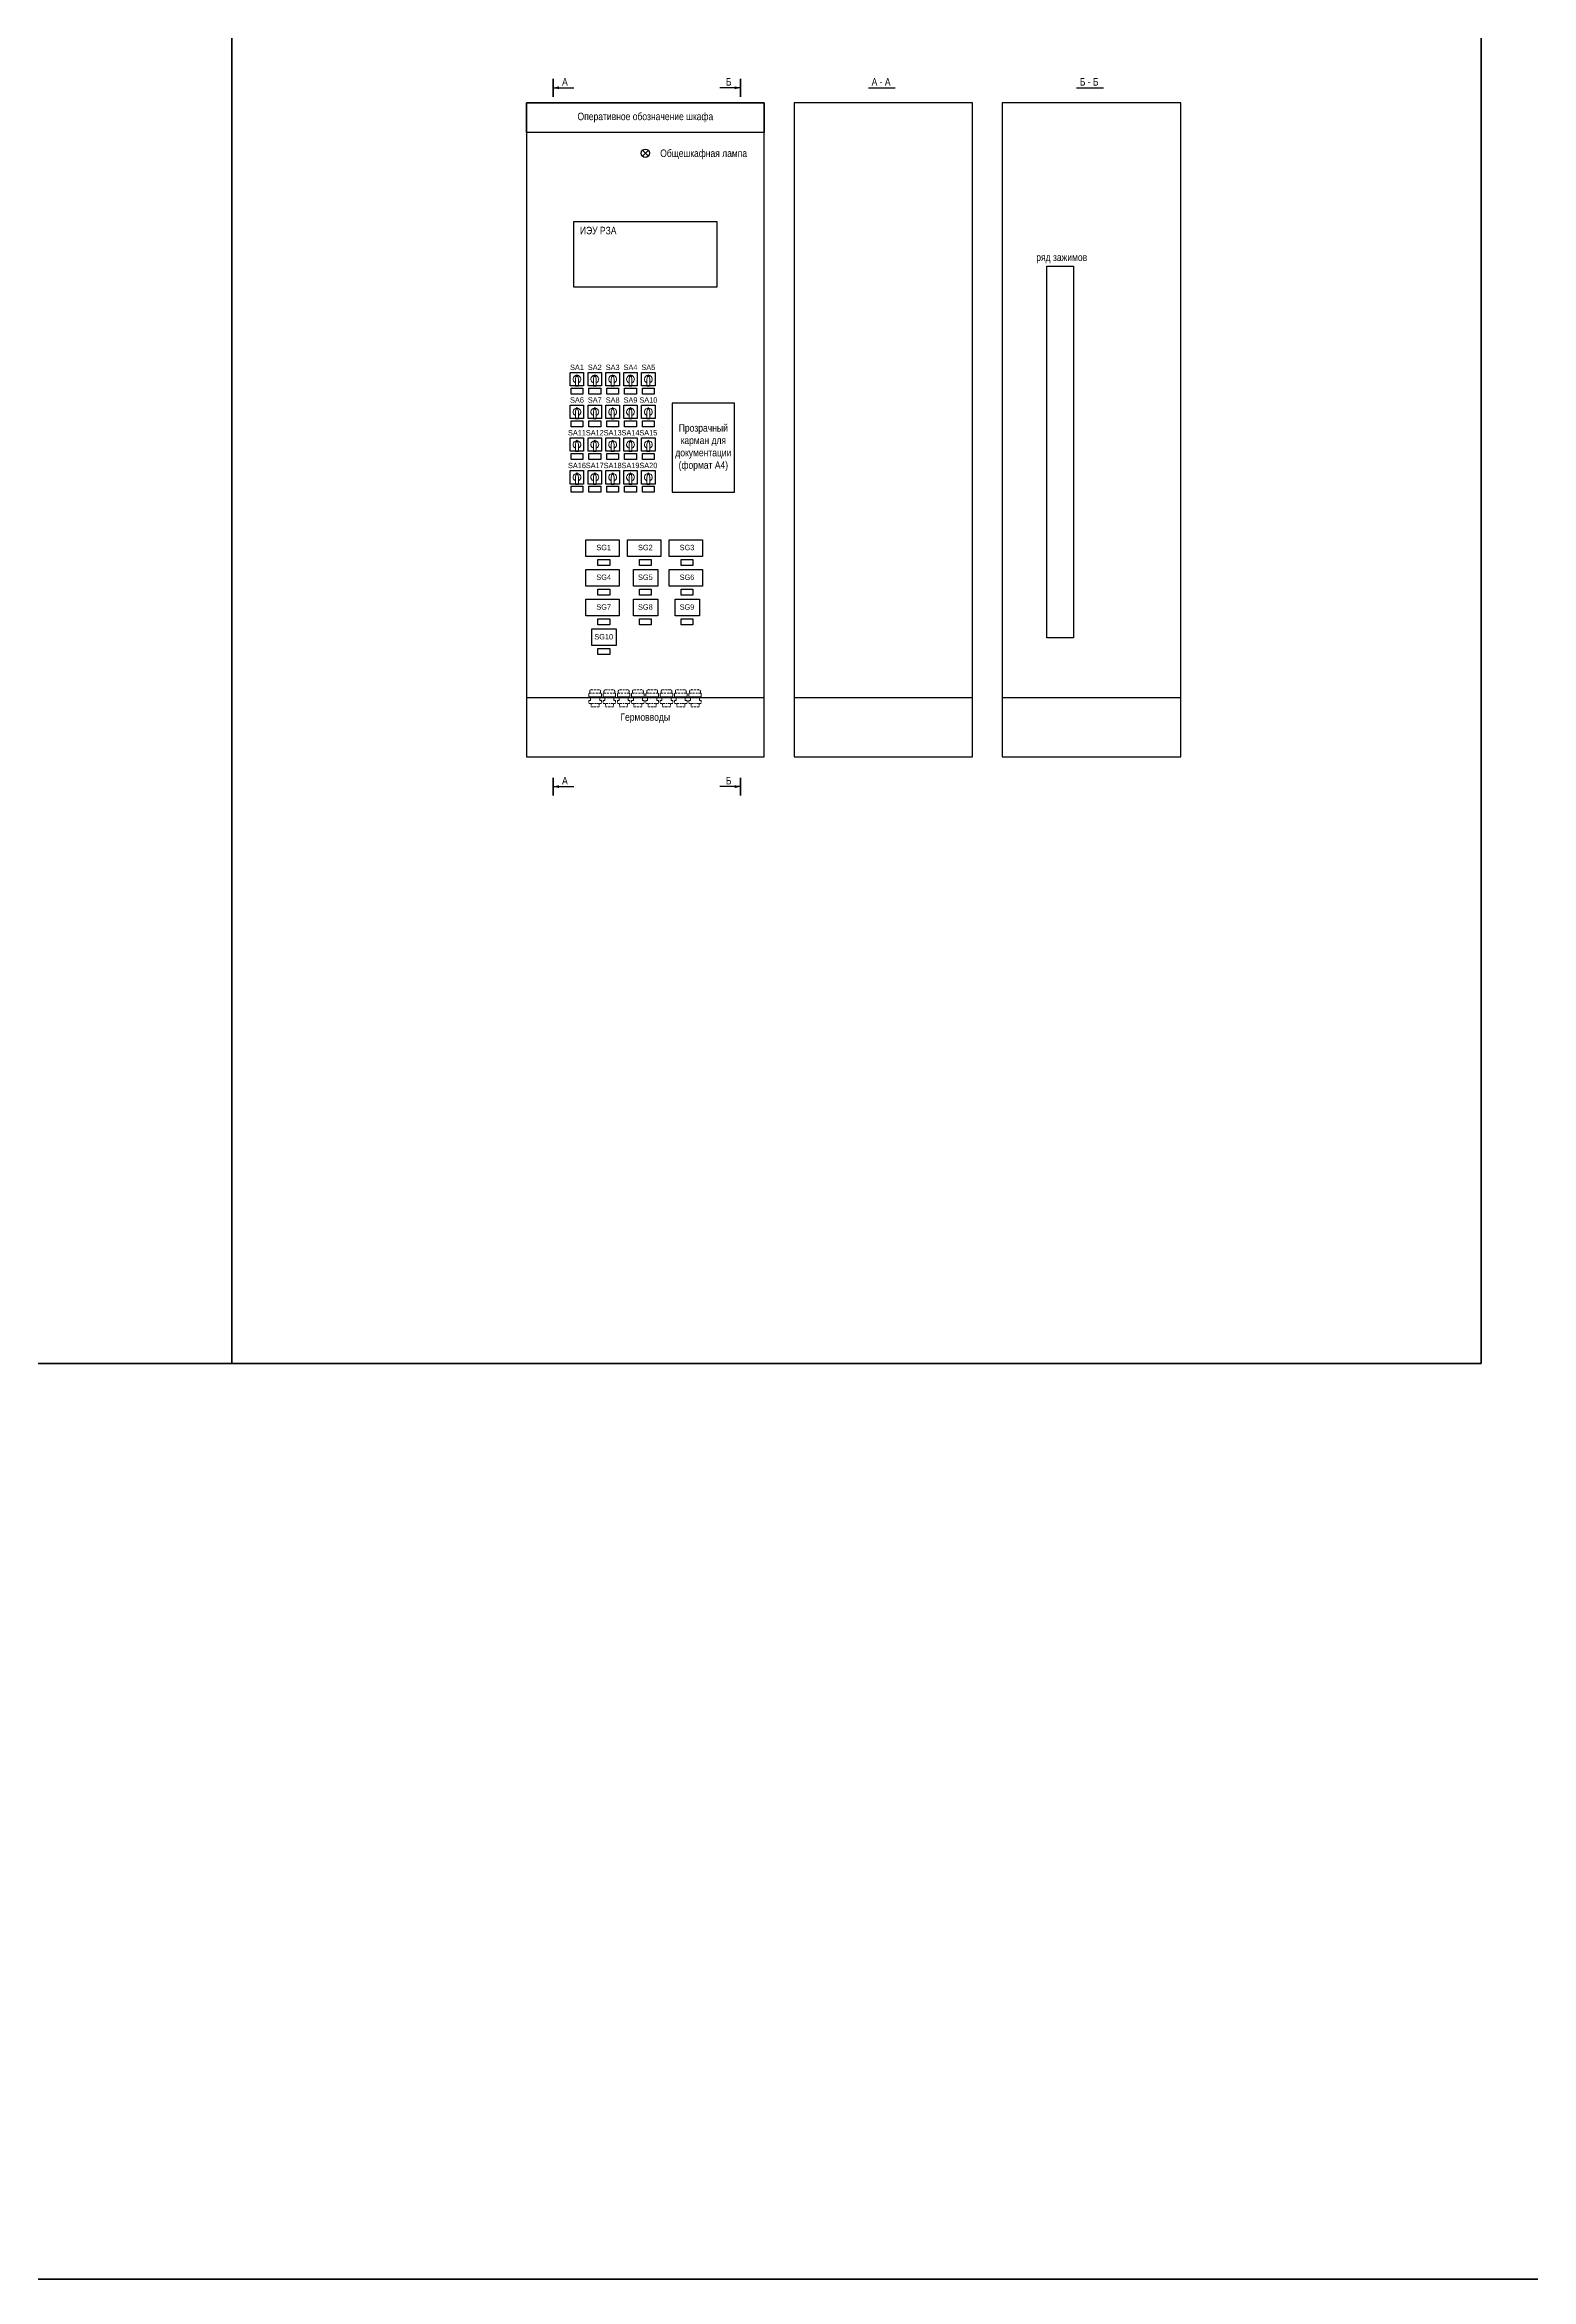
# Model space of a CAD drawing. Header units: millimetres. Extents: x 25558 to 49929, y 1902 to 19390.
# Drawn here: x 28723 to 29223, y 14208 to 14960 of the extents above; entities that cross this region are included whole.
import ezdxf
from ezdxf.enums import TextEntityAlignment as Align

# ---------------------------------------------------------------- set-up
doc = ezdxf.new("R2010")
doc.units = ezdxf.units.MM
doc.linetypes.add('Standard', pattern=[0])
doc.linetypes.add('штриховая2', pattern=[9.525, 6.35, -3.175])
doc.layers.add('Free_graphics', color=56, linetype='Continuous')
for name, color, linetype, lineweight in [('Основная', 7, 'Continuous', 30), ('Толстая', 7, 'Continuous', 53), ('Тонкая', 7, 'Continuous', 5)]:
    doc.layers.add(name, color=color, linetype=linetype, lineweight=lineweight)
doc.styles.add('Narrow', font='ARIALN.TTF')

# ---------------------------------------------------------------- blocks, each defined once
blk = doc.blocks.new('Переключатель')
at = {"ltscale": 0.35}
blk.add_line((-0.46875, -2.25), (0.46875, -2.25), dxfattribs=at)
blk.add_lwpolyline([(-2.25, 2.25), (2.25, 2.25), (2.25, -2.25), (-2.25, -2.25)], close=True, dxfattribs=at)
at = {"layer": 'Free_graphics', "color": 0, "linetype": 'Standard', "lineweight": 9}
for p, q in [((-0.46875, 0), (-0.328125, 0.9375)), ((-0.46875, -2.25), (-0.46875, 0)), ((-0.328125, 0.9375), (0, 1.5)), ((-0.328125, 0.9375), (0.328125, 0.9375)), ((0.328125, 0.9375), (0, 1.5)), ((0.46875, 0), (0.328125, 0.9375)), ((0.46875, -2.25), (0.46875, 0))]:
    blk.add_line(p, q, dxfattribs=at)
for radius, start, end in [(1.317188, 95, 249), (1.314375, 291, 85)]:
    blk.add_arc((0, 0), radius, start, end, dxfattribs=at)

msp = doc.modelspace()

# ---------------------------------------------------------------- linework, layer by layer
at = {"linetype": 'штриховая2', "lineweight": 13, "ltscale": 0.1}
for p, q in [((28905.99, 14741.25), (28905.99, 14740)), ((28905.99, 14740), (28905.99, 14741.25)), ((28905.99, 14738.94), (28905.99, 14737.89)), ((28905.99, 14738.94), (28906.56, 14738.94)), ((28905.99, 14737.89), (28908.1, 14737.89)), ((28906.28, 14741.92), (28906.28, 14741.44)), ((28906.28, 14741.44), (28908.1, 14741.44)), ((28906.56, 14738.94), (28906.56, 14740)), ((28906.76, 14737.89), (28906.76, 14736.83)), ((28906.85, 14742.59), (28908.1, 14742.59)), ((28909.35, 14742.59), (28908.1, 14742.59)), ((28909.92, 14741.44), (28908.1, 14741.44)), ((28910.21, 14737.89), (28908.1, 14737.89)), ((28909.44, 14737.89), (28909.44, 14736.83)), ((28909.64, 14738.94), (28909.64, 14740)), ((28910.21, 14738.94), (28909.64, 14738.94)), ((28909.92, 14741.92), (28909.92, 14741.44)), ((28910.21, 14741.25), (28910.21, 14740)), ((28910.21, 14740), (28910.21, 14741.25)), ((28910.21, 14738.94), (28910.21, 14737.89)), ((28910.79, 14738.94), (28910.79, 14737.89)), ((28910.79, 14738.94), (28911.36, 14738.94)), ((28910.79, 14737.89), (28912.9, 14737.89)), ((28911.08, 14741.92), (28911.08, 14741.44)), ((28911.08, 14741.44), (28912.9, 14741.44)), ((28911.36, 14738.94), (28911.36, 14740)), ((28911.56, 14737.89), (28911.56, 14736.83)), ((28911.65, 14742.59), (28912.9, 14742.59)), ((28914.15, 14742.59), (28912.9, 14742.59)), ((28914.72, 14741.44), (28912.9, 14741.44)), ((28915.01, 14737.89), (28912.9, 14737.89)), ((28914.24, 14737.89), (28914.24, 14736.83)), ((28914.44, 14738.94), (28914.44, 14740)), ((28915.01, 14738.94), (28914.44, 14738.94)), ((28914.72, 14741.92), (28914.72, 14741.44)), ((28915.01, 14741.25), (28915.01, 14740)), ((28915.01, 14740), (28915.01, 14741.25)), ((28915.01, 14738.94), (28915.01, 14737.89)), ((28915.59, 14741.25), (28915.59, 14740)), ((28915.59, 14740), (28915.59, 14741.25)), ((28915.59, 14738.94), (28915.59, 14737.89)), ((28915.59, 14738.94), (28916.16, 14738.94)), ((28915.59, 14737.89), (28917.7, 14737.89)), ((28915.88, 14741.92), (28915.88, 14741.44)), ((28915.88, 14741.44), (28917.7, 14741.44)), ((28916.16, 14738.94), (28916.16, 14740)), ((28916.36, 14737.89), (28916.36, 14736.83)), ((28916.45, 14742.59), (28917.7, 14742.59)), ((28918.95, 14742.59), (28917.7, 14742.59)), ((28919.52, 14741.44), (28917.7, 14741.44)), ((28919.81, 14737.89), (28917.7, 14737.89)), ((28919.04, 14737.89), (28919.04, 14736.83)), ((28919.24, 14738.94), (28919.24, 14740)), ((28919.81, 14738.94), (28919.24, 14738.94)), ((28919.52, 14741.92), (28919.52, 14741.44)), ((28919.81, 14741.25), (28919.81, 14740)), ((28919.81, 14740), (28919.81, 14741.25)), ((28919.81, 14738.94), (28919.81, 14737.89)), ((28920.39, 14741.25), (28920.39, 14740)), ((28920.39, 14740), (28920.39, 14741.25)), ((28920.39, 14738.94), (28920.39, 14737.89)), ((28920.39, 14738.94), (28920.96, 14738.94)), ((28920.39, 14737.89), (28922.5, 14737.89)), ((28920.68, 14741.92), (28920.68, 14741.44)), ((28920.68, 14741.44), (28922.5, 14741.44)), ((28920.96, 14738.94), (28920.96, 14740)), ((28921.16, 14737.89), (28921.16, 14736.83)), ((28921.25, 14742.59), (28922.5, 14742.59)), ((28923.75, 14742.59), (28922.5, 14742.59)), ((28924.32, 14741.44), (28922.5, 14741.44)), ((28924.61, 14737.89), (28922.5, 14737.89)), ((28923.84, 14737.89), (28923.84, 14736.83)), ((28924.04, 14738.94), (28924.04, 14740)), ((28924.61, 14738.94), (28924.04, 14738.94)), ((28924.32, 14741.92), (28924.32, 14741.44)), ((28924.61, 14741.25), (28924.61, 14740)), ((28924.61, 14740), (28924.61, 14741.25)), ((28924.61, 14738.94), (28924.61, 14737.89)), ((28925.19, 14741.25), (28925.19, 14740)), ((28925.19, 14740), (28925.19, 14741.25)), ((28925.19, 14741.25), (28925.19, 14740)), ((28925.19, 14740), (28925.19, 14741.25)), ((28925.19, 14738.94), (28925.19, 14737.89)), ((28925.19, 14738.94), (28925.76, 14738.94)), ((28925.19, 14738.94), (28925.19, 14737.89)), ((28925.19, 14737.89), (28927.3, 14737.89)), ((28925.48, 14741.92), (28925.48, 14741.44)), ((28925.48, 14741.44), (28927.3, 14741.44)), ((28925.76, 14738.94), (28925.76, 14740)), ((28925.96, 14737.89), (28925.96, 14736.83)), ((28926.05, 14742.59), (28927.3, 14742.59)), ((28928.55, 14742.59), (28927.3, 14742.59)), ((28929.12, 14741.44), (28927.3, 14741.44)), ((28929.41, 14737.89), (28927.3, 14737.89)), ((28928.64, 14737.89), (28928.64, 14736.83)), ((28928.84, 14738.94), (28928.84, 14740)), ((28929.41, 14738.94), (28928.84, 14738.94)), ((28929.12, 14741.92), (28929.12, 14741.44)), ((28929.41, 14741.25), (28929.41, 14740)), ((28929.41, 14740), (28929.41, 14741.25)), ((28929.41, 14738.94), (28929.41, 14737.89)), ((28929.99, 14741.25), (28929.99, 14740)), ((28929.99, 14740), (28929.99, 14741.25)), ((28929.99, 14738.94), (28929.99, 14737.89)), ((28929.99, 14738.94), (28930.56, 14738.94)), ((28929.99, 14737.89), (28932.1, 14737.89)), ((28930.28, 14741.92), (28930.28, 14741.44)), ((28930.28, 14741.44), (28932.1, 14741.44)), ((28930.56, 14738.94), (28930.56, 14740)), ((28930.76, 14737.89), (28930.76, 14736.83)), ((28930.85, 14742.59), (28932.1, 14742.59)), ((28933.35, 14742.59), (28932.1, 14742.59)), ((28933.92, 14741.44), (28932.1, 14741.44)), ((28934.21, 14737.89), (28932.1, 14737.89)), ((28933.44, 14737.89), (28933.44, 14736.83)), ((28933.64, 14738.94), (28933.64, 14740)), ((28934.21, 14738.94), (28933.64, 14738.94)), ((28933.92, 14741.92), (28933.92, 14741.44)), ((28934.21, 14741.25), (28934.21, 14740)), ((28934.21, 14740), (28934.21, 14741.25)), ((28934.21, 14738.94), (28934.21, 14737.89)), ((28934.79, 14741.25), (28934.79, 14740)), ((28934.79, 14740), (28934.79, 14741.25)), ((28934.79, 14738.94), (28934.79, 14737.89)), ((28934.79, 14738.94), (28935.36, 14738.94)), ((28934.79, 14737.89), (28936.9, 14737.89)), ((28935.08, 14741.92), (28935.08, 14741.44)), ((28935.08, 14741.44), (28936.9, 14741.44)), ((28935.36, 14738.94), (28935.36, 14740)), ((28935.56, 14737.89), (28935.56, 14736.83)), ((28935.65, 14742.59), (28936.9, 14742.59)), ((28938.15, 14742.59), (28936.9, 14742.59)), ((28938.72, 14741.44), (28936.9, 14741.44)), ((28939.01, 14737.89), (28936.9, 14737.89)), ((28938.24, 14737.89), (28938.24, 14736.83)), ((28938.44, 14738.94), (28938.44, 14740)), ((28939.01, 14738.94), (28938.44, 14738.94)), ((28938.72, 14741.92), (28938.72, 14741.44)), ((28939.01, 14741.25), (28939.01, 14740)), ((28939.01, 14740), (28939.01, 14741.25)), ((28939.01, 14738.94), (28939.01, 14737.89)), ((28939.59, 14741.25), (28939.59, 14740)), ((28939.59, 14740), (28939.59, 14741.25)), ((28939.59, 14738.94), (28939.59, 14737.89)), ((28939.59, 14738.94), (28940.16, 14738.94)), ((28939.59, 14737.89), (28941.7, 14737.89)), ((28939.88, 14741.92), (28939.88, 14741.44)), ((28939.88, 14741.44), (28941.7, 14741.44)), ((28940.16, 14738.94), (28940.16, 14740)), ((28940.36, 14737.89), (28940.36, 14736.83)), ((28940.45, 14742.59), (28941.7, 14742.59)), ((28942.95, 14742.59), (28941.7, 14742.59)), ((28943.52, 14741.44), (28941.7, 14741.44)), ((28943.81, 14737.89), (28941.7, 14737.89)), ((28943.04, 14737.89), (28943.04, 14736.83)), ((28943.24, 14738.94), (28943.24, 14740)), ((28943.81, 14738.94), (28943.24, 14738.94)), ((28943.52, 14741.92), (28943.52, 14741.44)), ((28943.81, 14741.25), (28943.81, 14740)), ((28943.81, 14740), (28943.81, 14741.25)), ((28943.81, 14738.94), (28943.81, 14737.89)), ((28906.76, 14736.83), (28908.1, 14736.83)), ((28909.44, 14736.83), (28908.1, 14736.83)), ((28911.56, 14736.83), (28912.9, 14736.83)), ((28914.24, 14736.83), (28912.9, 14736.83)), ((28916.36, 14736.83), (28917.7, 14736.83)), ((28919.04, 14736.83), (28917.7, 14736.83)), ((28921.16, 14736.83), (28922.5, 14736.83)), ((28923.84, 14736.83), (28922.5, 14736.83)), ((28925.96, 14736.83), (28927.3, 14736.83)), ((28928.64, 14736.83), (28927.3, 14736.83)), ((28930.76, 14736.83), (28932.1, 14736.83)), ((28933.44, 14736.83), (28932.1, 14736.83)), ((28935.56, 14736.83), (28936.9, 14736.83)), ((28938.24, 14736.83), (28936.9, 14736.83)), ((28940.36, 14736.83), (28941.7, 14736.83)), ((28943.04, 14736.83), (28941.7, 14736.83))]:
    msp.add_line(p, q, dxfattribs=at)
for points in [[(28905.99, 14741.25), (28906.02, 14741.3), (28906.09, 14741.36), (28906.14, 14741.4), (28906.19, 14741.42), (28906.25, 14741.43), (28906.28, 14741.44)], [(28906.28, 14741.92), (28906.29, 14742.1), (28906.32, 14742.23), (28906.38, 14742.36), (28906.47, 14742.47), (28906.58, 14742.54), (28906.72, 14742.59), (28906.95, 14742.59)], [(28909.92, 14741.92), (28909.91, 14742.1), (28909.88, 14742.23), (28909.82, 14742.36), (28909.74, 14742.47), (28909.63, 14742.54), (28909.48, 14742.59), (28909.25, 14742.59)], [(28910.21, 14741.25), (28910.18, 14741.3), (28910.11, 14741.36), (28910.06, 14741.4), (28910.01, 14741.42), (28909.95, 14741.43), (28909.92, 14741.44)], [(28910.79, 14741.25), (28910.82, 14741.3), (28910.89, 14741.36), (28910.94, 14741.4), (28910.99, 14741.42), (28911.05, 14741.43), (28911.08, 14741.44)], [(28911.08, 14741.92), (28911.09, 14742.1), (28911.12, 14742.23), (28911.18, 14742.36), (28911.27, 14742.47), (28911.38, 14742.54), (28911.52, 14742.59), (28911.75, 14742.59)], [(28914.72, 14741.92), (28914.71, 14742.1), (28914.68, 14742.23), (28914.62, 14742.36), (28914.54, 14742.47), (28914.43, 14742.54), (28914.28, 14742.59), (28914.05, 14742.59)], [(28915.01, 14741.25), (28914.98, 14741.3), (28914.91, 14741.36), (28914.86, 14741.4), (28914.81, 14741.42), (28914.75, 14741.43), (28914.72, 14741.44)], [(28915.59, 14741.25), (28915.62, 14741.3), (28915.69, 14741.36), (28915.74, 14741.4), (28915.79, 14741.42), (28915.85, 14741.43), (28915.88, 14741.44)], [(28915.88, 14741.92), (28915.89, 14742.1), (28915.92, 14742.23), (28915.98, 14742.36), (28916.07, 14742.47), (28916.18, 14742.54), (28916.32, 14742.59), (28916.55, 14742.59)], [(28919.52, 14741.92), (28919.51, 14742.1), (28919.48, 14742.23), (28919.42, 14742.36), (28919.34, 14742.47), (28919.23, 14742.54), (28919.08, 14742.59), (28918.85, 14742.59)], [(28919.81, 14741.25), (28919.78, 14741.3), (28919.71, 14741.36), (28919.66, 14741.4), (28919.61, 14741.42), (28919.55, 14741.43), (28919.52, 14741.44)], [(28920.39, 14741.25), (28920.42, 14741.3), (28920.49, 14741.36), (28920.54, 14741.4), (28920.59, 14741.42), (28920.65, 14741.43), (28920.68, 14741.44)], [(28920.68, 14741.92), (28920.69, 14742.1), (28920.72, 14742.23), (28920.78, 14742.36), (28920.87, 14742.47), (28920.98, 14742.54), (28921.12, 14742.59), (28921.35, 14742.59)], [(28924.32, 14741.92), (28924.31, 14742.1), (28924.28, 14742.23), (28924.22, 14742.36), (28924.14, 14742.47), (28924.03, 14742.54), (28923.88, 14742.59), (28923.65, 14742.59)], [(28924.61, 14741.25), (28924.58, 14741.3), (28924.51, 14741.36), (28924.46, 14741.4), (28924.41, 14741.42), (28924.35, 14741.43), (28924.32, 14741.44)], [(28925.19, 14741.25), (28925.22, 14741.3), (28925.29, 14741.36), (28925.34, 14741.4), (28925.39, 14741.42), (28925.45, 14741.43), (28925.48, 14741.44)], [(28925.48, 14741.92), (28925.49, 14742.1), (28925.52, 14742.23), (28925.58, 14742.36), (28925.67, 14742.47), (28925.78, 14742.54), (28925.92, 14742.59), (28926.15, 14742.59)], [(28929.12, 14741.92), (28929.11, 14742.1), (28929.08, 14742.23), (28929.02, 14742.36), (28928.94, 14742.47), (28928.83, 14742.54), (28928.68, 14742.59), (28928.45, 14742.59)], [(28929.41, 14741.25), (28929.38, 14741.3), (28929.31, 14741.36), (28929.26, 14741.4), (28929.21, 14741.42), (28929.15, 14741.43), (28929.12, 14741.44)], [(28929.99, 14741.25), (28930.02, 14741.3), (28930.09, 14741.36), (28930.14, 14741.4), (28930.19, 14741.42), (28930.25, 14741.43), (28930.28, 14741.44)], [(28930.28, 14741.92), (28930.29, 14742.1), (28930.32, 14742.23), (28930.38, 14742.36), (28930.47, 14742.47), (28930.58, 14742.54), (28930.72, 14742.59), (28930.95, 14742.59)], [(28933.92, 14741.92), (28933.91, 14742.1), (28933.88, 14742.23), (28933.82, 14742.36), (28933.74, 14742.47), (28933.63, 14742.54), (28933.48, 14742.59), (28933.25, 14742.59)], [(28934.21, 14741.25), (28934.18, 14741.3), (28934.11, 14741.36), (28934.06, 14741.4), (28934.01, 14741.42), (28933.95, 14741.43), (28933.92, 14741.44)], [(28934.79, 14741.25), (28934.82, 14741.3), (28934.89, 14741.36), (28934.94, 14741.4), (28934.99, 14741.42), (28935.05, 14741.43), (28935.08, 14741.44)], [(28935.08, 14741.92), (28935.09, 14742.1), (28935.12, 14742.23), (28935.18, 14742.36), (28935.27, 14742.47), (28935.38, 14742.54), (28935.52, 14742.59), (28935.75, 14742.59)], [(28938.72, 14741.92), (28938.71, 14742.1), (28938.68, 14742.23), (28938.62, 14742.36), (28938.54, 14742.47), (28938.43, 14742.54), (28938.28, 14742.59), (28938.05, 14742.59)], [(28939.01, 14741.25), (28938.98, 14741.3), (28938.91, 14741.36), (28938.86, 14741.4), (28938.81, 14741.42), (28938.75, 14741.43), (28938.72, 14741.44)], [(28939.59, 14741.25), (28939.62, 14741.3), (28939.69, 14741.36), (28939.74, 14741.4), (28939.79, 14741.42), (28939.85, 14741.43), (28939.88, 14741.44)], [(28939.88, 14741.92), (28939.89, 14742.1), (28939.92, 14742.23), (28939.98, 14742.36), (28940.07, 14742.47), (28940.18, 14742.54), (28940.32, 14742.59), (28940.55, 14742.59)], [(28943.52, 14741.92), (28943.51, 14742.1), (28943.48, 14742.23), (28943.42, 14742.36), (28943.34, 14742.47), (28943.23, 14742.54), (28943.08, 14742.59), (28942.85, 14742.59)], [(28943.81, 14741.25), (28943.78, 14741.3), (28943.71, 14741.36), (28943.66, 14741.4), (28943.61, 14741.42), (28943.55, 14741.43), (28943.52, 14741.44)]]:
    msp.add_spline(points, degree=3, dxfattribs=at)
at = {"layer": 'Основная', "ltscale": 100}
msp.add_line((28885, 14740), (28965, 14740), dxfattribs=at)
at = {"layer": 'Основная', "linetype": 'штриховая2', "lineweight": 13, "ltscale": 1000}
for p, q in [((28905.99, 14740.19), (28908.1, 14740.19)), ((28905.99, 14740), (28908.1, 14740)), ((28906.56, 14740), (28905.99, 14740)), ((28910.21, 14740.19), (28908.1, 14740.19)), ((28910.21, 14740), (28908.1, 14740)), ((28909.64, 14740), (28910.21, 14740)), ((28910.79, 14741.25), (28910.79, 14740)), ((28910.79, 14740), (28910.79, 14741.25)), ((28910.79, 14740.19), (28912.9, 14740.19)), ((28910.79, 14740), (28912.9, 14740)), ((28911.36, 14740), (28910.79, 14740)), ((28915.01, 14740.19), (28912.9, 14740.19)), ((28915.01, 14740), (28912.9, 14740)), ((28914.44, 14740), (28915.01, 14740)), ((28915.59, 14740.19), (28917.7, 14740.19)), ((28915.59, 14740), (28917.7, 14740)), ((28916.16, 14740), (28915.59, 14740)), ((28919.81, 14740.19), (28917.7, 14740.19)), ((28919.81, 14740), (28917.7, 14740)), ((28919.24, 14740), (28919.81, 14740)), ((28920.39, 14740.19), (28922.5, 14740.19)), ((28920.39, 14740), (28922.5, 14740)), ((28920.96, 14740), (28920.39, 14740)), ((28924.61, 14740.19), (28922.5, 14740.19)), ((28924.61, 14740), (28922.5, 14740)), ((28924.04, 14740), (28924.61, 14740)), ((28925.19, 14740.19), (28927.3, 14740.19)), ((28925.19, 14740), (28927.3, 14740)), ((28925.76, 14740), (28925.19, 14740)), ((28929.41, 14740.19), (28927.3, 14740.19)), ((28929.41, 14740), (28927.3, 14740)), ((28928.84, 14740), (28929.41, 14740)), ((28929.99, 14740.19), (28932.1, 14740.19)), ((28929.99, 14740), (28932.1, 14740)), ((28930.56, 14740), (28929.99, 14740)), ((28934.21, 14740.19), (28932.1, 14740.19)), ((28934.21, 14740), (28932.1, 14740)), ((28933.64, 14740), (28934.21, 14740)), ((28934.79, 14740.19), (28936.9, 14740.19)), ((28934.79, 14740), (28936.9, 14740)), ((28935.36, 14740), (28934.79, 14740)), ((28939.01, 14740.19), (28936.9, 14740.19)), ((28939.01, 14740), (28936.9, 14740)), ((28938.44, 14740), (28939.01, 14740)), ((28939.59, 14740.19), (28941.7, 14740.19)), ((28939.59, 14740), (28941.7, 14740)), ((28940.16, 14740), (28939.59, 14740)), ((28943.81, 14740.19), (28941.7, 14740.19)), ((28943.81, 14740), (28941.7, 14740)), ((28943.24, 14740), (28943.81, 14740))]:
    msp.add_line(p, q, dxfattribs=at)
at = {"layer": 'Основная'}
for points in [[(28885, 14720), (28965, 14720), (28965, 14940), (28885, 14940)], [(29035, 14940), (28975, 14940), (28975, 14720), (29035, 14720)], [(29105, 14940), (29045, 14940), (29045, 14720), (29105, 14720)], [(28901, 14900), (28949, 14900), (28949, 14878), (28901, 14878)], [(29060, 14885), (29069, 14885), (29069, 14760), (29060, 14760)], [(28900, 14844), (28904, 14844), (28904, 14842), (28900, 14842)], [(28906, 14844), (28910, 14844), (28910, 14842), (28906, 14842)], [(28912, 14844), (28916, 14844), (28916, 14842), (28912, 14842)], [(28918, 14844), (28922, 14844), (28922, 14842), (28918, 14842)], [(28924, 14844), (28928, 14844), (28928, 14842), (28924, 14842)], [(28934, 14809), (28955, 14809), (28955, 14839), (28934, 14839)], [(28900, 14833), (28904, 14833), (28904, 14831), (28900, 14831)], [(28906, 14833), (28910, 14833), (28910, 14831), (28906, 14831)], [(28912, 14833), (28916, 14833), (28916, 14831), (28912, 14831)], [(28918, 14833), (28922, 14833), (28922, 14831), (28918, 14831)], [(28924, 14833), (28928, 14833), (28928, 14831), (28924, 14831)], [(28900, 14822), (28904, 14822), (28904, 14820), (28900, 14820)], [(28906, 14822), (28910, 14822), (28910, 14820), (28906, 14820)], [(28912, 14822), (28916, 14822), (28916, 14820), (28912, 14820)], [(28918, 14822), (28922, 14822), (28922, 14820), (28918, 14820)], [(28924, 14822), (28928, 14822), (28928, 14820), (28924, 14820)], [(28900, 14811), (28904, 14811), (28904, 14809), (28900, 14809)], [(28906, 14811), (28910, 14811), (28910, 14809), (28906, 14809)], [(28912, 14811), (28916, 14811), (28916, 14809), (28912, 14809)], [(28918, 14811), (28922, 14811), (28922, 14809), (28918, 14809)], [(28924, 14811), (28928, 14811), (28928, 14809), (28924, 14809)], [(28909, 14786.4), (28913, 14786.4), (28913, 14784.4), (28909, 14784.4)], [(28923, 14786.4), (28927, 14786.4), (28927, 14784.4), (28923, 14784.4)], [(28937, 14786.4), (28941, 14786.4), (28941, 14784.4), (28937, 14784.4)], [(28909, 14776.4), (28913, 14776.4), (28913, 14774.4), (28909, 14774.4)], [(28923, 14776.4), (28927, 14776.4), (28927, 14774.4), (28923, 14774.4)], [(28937, 14776.4), (28941, 14776.4), (28941, 14774.4), (28937, 14774.4)], [(28909, 14766.4), (28913, 14766.4), (28913, 14764.4), (28909, 14764.4)], [(28923, 14766.4), (28927, 14766.4), (28927, 14764.4), (28923, 14764.4)], [(28937, 14766.4), (28941, 14766.4), (28941, 14764.4), (28937, 14764.4)], [(28909, 14756.4), (28913, 14756.4), (28913, 14754.4), (28909, 14754.4)]]:
    msp.add_lwpolyline(points, close=True, dxfattribs=at)
at = {"layer": 'Основная', "ltscale": 100}
msp.add_lwpolyline([(28885, 14940), (28965, 14940), (28965, 14930), (28885, 14930)], close=True, dxfattribs=at)
for points in [[(28894, 14945, 0, 1, 0), (28896, 14945, 0, 0, 0)], [(28957, 14945, 0, 1, 0), (28955, 14945, 0, 0, 0)], [(28894, 14710, 0, 1, 0), (28896, 14710, 0, 0, 0)], [(28957, 14710, 0, 1, 0), (28955, 14710, 0, 0, 0)]]:
    msp.add_lwpolyline(points, format="xyseb", dxfattribs=at)
for points in [[(28894, 14945), (28901, 14945)], [(28957, 14945), (28950, 14945)], [(29000, 14945), (29009, 14945)], [(29070, 14945), (29079, 14945)], [(28924, 14924), (28926, 14922)], [(28924, 14922), (28926, 14924)], [(28975, 14740), (29035, 14740)], [(29045, 14740), (29105, 14740)], [(28894, 14710), (28901, 14710)], [(28957, 14710), (28950, 14710)]]:
    msp.add_lwpolyline(points, dxfattribs=at)
at = {"layer": 'Основная', "ltscale": 0.35}
for points in [[(28905, 14793), (28916.2, 14793), (28916.2, 14787.4), (28905, 14787.4)], [(28919, 14793), (28930.2, 14793), (28930.2, 14787.4), (28919, 14787.4)], [(28933, 14793), (28944.2, 14793), (28944.2, 14787.4), (28933, 14787.4)], [(28905, 14783), (28916.2, 14783), (28916.2, 14777.4), (28905, 14777.4)], [(28921, 14783), (28929.2, 14783), (28929.2, 14777.4), (28921, 14777.4)], [(28933, 14783), (28944.2, 14783), (28944.2, 14777.4), (28933, 14777.4)], [(28905, 14773), (28916.2, 14773), (28916.2, 14767.4), (28905, 14767.4)], [(28921, 14773), (28929.2, 14773), (28929.2, 14767.4), (28921, 14767.4)], [(28935, 14773), (28943.2, 14773), (28943.2, 14767.4), (28935, 14767.4)], [(28907, 14763), (28915.2, 14763), (28915.2, 14757.4), (28907, 14757.4)]]:
    msp.add_lwpolyline(points, close=True, dxfattribs=at)
msp.add_circle((28925, 14923), 1.41, dxfattribs=at)
at = {"layer": 'Толстая', "ltscale": 100}
for points in [[(28894, 14948), (28894, 14942)], [(28957, 14948), (28957, 14942)], [(28894, 14713), (28894, 14707)], [(28957, 14713), (28957, 14707)]]:
    msp.add_lwpolyline(points, dxfattribs=at)
at = {"layer": 'Тонкая', "lineweight": 50}
msp.add_lwpolyline([(25558, 19390), (32565, 19390), (32565, 14208), (25558, 14208)], close=True, dxfattribs=at)
at = {"layer": 'Тонкая', "color": 3, "lineweight": 50}
for points in [[(28786, 14516), (28192, 14516), (28192, 15356), (28786, 15356)], [(29206, 15110), (29206, 14516), (28786, 14516), (28786, 15110)]]:
    msp.add_lwpolyline(points, close=True, dxfattribs=at)

# ---------------------------------------------------------------- block references
at = {"layer": 'Основная', "ltscale": 0.35}
for p in [(28902, 14847), (28908, 14847), (28914, 14847), (28920, 14847), (28926, 14847), (28902, 14836), (28908, 14836), (28914, 14836), (28920, 14836), (28926, 14836), (28902, 14825), (28908, 14825), (28914, 14825), (28920, 14825), (28926, 14825), (28902, 14814), (28908, 14814), (28914, 14814), (28920, 14814), (28926, 14814)]:
    msp.add_blockref('Переключатель', p, dxfattribs=at)

# ---------------------------------------------------------------- texts
at = {"layer": 'Основная', "style": 'Narrow'}
for s, p in [('А', (28897, 14947)), ('Б', (28952.09, 14947)), ('А - А', (29001.09, 14947)), ('Б - Б', (29071.09, 14947)), ('Общешкафная лампа', (28930, 14923)), ('ИЭУ РЗА', (28903, 14897)), ('ИЭУ РЗА', (28903, 14897)), ('А', (28897, 14712)), ('Б', (28952.09, 14712))]:
    msp.add_text(s, height=2.5, dxfattribs=at).set_placement(p, align=Align.MIDDLE_LEFT)
for s, height, p in [('ряд зажимов', 2.5, (29065, 14888)), ('SA1', 1.8, (28902, 14851)), ('SA2', 1.8, (28908, 14851)), ('SA3', 1.8, (28914, 14851)), ('SA4', 1.8, (28920, 14851)), ('SA5', 1.8, (28926, 14851)), ('SA6', 1.8, (28902, 14840)), ('SA7', 1.8, (28908, 14840)), ('SA8', 1.8, (28914, 14840)), ('SA9', 1.8, (28920, 14840)), ('SA10', 1.8, (28926, 14840)), ('SA11', 1.8, (28902, 14829)), ('SA12', 1.8, (28908, 14829)), ('SA13', 1.8, (28914, 14829)), ('SA14', 1.8, (28920, 14829)), ('SA15', 1.8, (28926, 14829)), ('SA16', 1.8, (28902, 14818)), ('SA17', 1.8, (28908, 14818)), ('SA18', 1.8, (28914, 14818)), ('SA19', 1.8, (28920, 14818)), ('SA20', 1.8, (28926, 14818)), ('SG1', 1.8, (28911, 14790.4)), ('SG2', 1.8, (28925, 14790.4)), ('SG3', 1.8, (28939, 14790.4)), ('SG4', 1.8, (28911, 14780.4)), ('SG5', 1.8, (28925, 14780.4)), ('SG6', 1.8, (28939, 14780.4)), ('SG7', 1.8, (28911, 14770.4)), ('SG8', 1.8, (28925, 14770.4)), ('SG9', 1.8, (28939, 14770.4)), ('SG10', 1.8, (28911, 14760.4))]:
    msp.add_text(s, height=height, dxfattribs=at).set_placement(p, align=Align.MIDDLE_CENTER)
at = {"layer": 'Основная', "char_height": 2.5, "attachment_point": 5, "style": 'Narrow'}
for s, insert, width in [('Оперативное обозначение шкафа', (28925, 14935), 80), ('Прозрачный карман для документации (формат А4)', (28944.5, 14824), 21), ('Гермовводы ', (28925, 14733), 58)]:
    msp.add_mtext(s, dxfattribs=dict(at, insert=insert, width=width))

doc.saveas('drawing.dxf')
